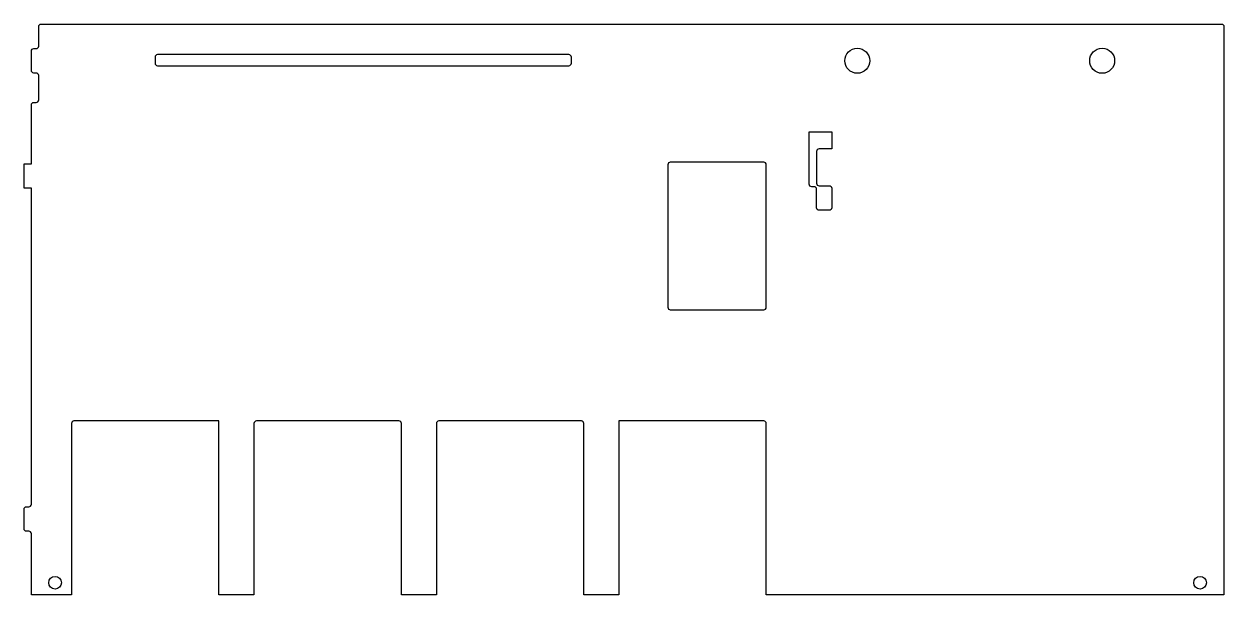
# Model space of a CAD drawing. Extents: x -490 to 0, y -232 to 1.
import ezdxf

# ---------------------------------------------------------------- set-up
doc = ezdxf.new("R2010")
doc.units = 0
doc.header["$MEASUREMENT"] = 0
doc.layers.get('0').update_dxf_attribs({"linetype": 'CONTINUOUS'})

msp = doc.modelspace()

# ---------------------------------------------------------------- linework, layer by layer
at = {"linetype": 'CONTINUOUS'}
for points in [[(-486, -31), (-485, -31, 0.414214), (-484, -30), (-484, -20, 0.414214), (-485, -19), (-486, -19, -0.414214), (-487, -18), (-487, -10, -0.414214), (-486, -9), (-485, -9, 0.414214), (-484, -8), (-484, 0, -0.414214), (-483, 1), (-1, 1, -0.414214), (0, 0), (0, -232), (-186.9, -232), (-186.9, -162, 0.414214), (-187.9, -161), (-247.1, -161), (-247.1, -232), (-261.4, -232), (-261.4, -162, 0.414214), (-262.4, -161), (-320.6, -161, 0.414214), (-321.6, -162), (-321.6, -232), (-335.9, -232), (-335.9, -162, 0.414214), (-336.9, -161), (-395.1, -161, 0.414214), (-396.1, -162), (-396.1, -232), (-410.4, -232), (-410.4, -161), (-469.6, -161, 0.414214), (-470.6, -162), (-470.6, -232), (-487, -232), (-487, -207, 0.414214), (-488, -206), (-489, -206, -0.414214), (-490, -205), (-490, -197, -0.414214), (-489, -196), (-488, -196, 0.414214), (-487, -195), (-487, -66), (-490, -66), (-490, -56), (-487, -56), (-487, -32, -0.414214)], [(-266.5, -15), (-266.5, -12.5, 0.414214), (-267.5, -11.5), (-435.5, -11.5, 0.414214), (-436.5, -12.5), (-436.5, -15, 0.414214), (-435.5, -16), (-267.5, -16, 0.414214)], [(-166.35, -51), (-166.35, -64, 0.414214), (-165.35, -65), (-161.15, -65, -0.414214), (-160.15, -66), (-160.15, -74, -0.414214), (-161.15, -75), (-165.35, -75, -0.414214), (-166.35, -74), (-166.35, -66.4, 0.414214), (-167.35, -65.4), (-168.35, -65.4, -0.414214), (-169.35, -64.4), (-169.35, -43), (-160.15, -43), (-160.15, -50), (-165.35, -50, 0.414214)], [(-227.1, -56.4), (-227.1, -114.6, 0.414214), (-226.1, -115.6), (-187.9, -115.6, 0.414214), (-186.9, -114.6), (-186.9, -56.4, 0.414214), (-187.9, -55.4), (-226.1, -55.4, 0.414214)]]:
    msp.add_lwpolyline(points, format="xyb", close=True, dxfattribs=at)
for centre, radius in [((-149.75, -14), 5.1), ((-49.75, -14), 5.1), ((-477.3, -227), 2.6), ((-9.75, -227), 2.6)]:
    msp.add_circle(centre, radius, dxfattribs=at)

doc.saveas('drawing.dxf')
